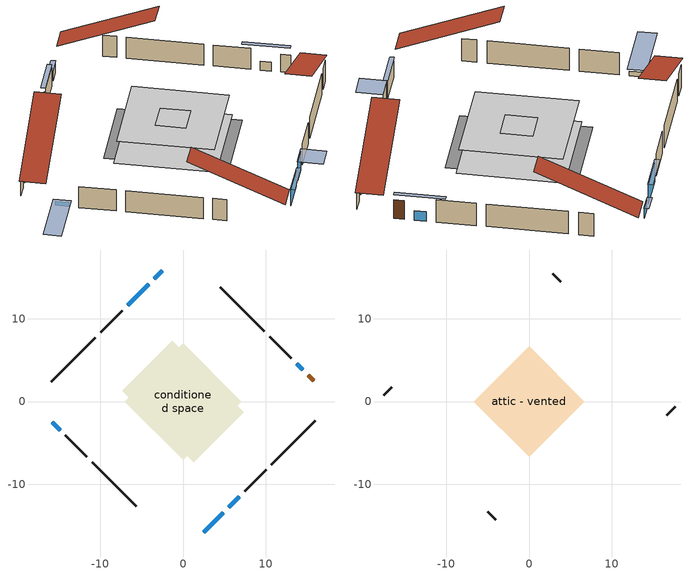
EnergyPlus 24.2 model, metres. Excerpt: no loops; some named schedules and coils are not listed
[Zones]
conditioned space
 floor adiabatic (AdiabaticFloorConstruction): -7.04,0 0,7.04 7.04,0 0,-7.04 z0
 floor foundation (Slab1 construction): -7.33,1.29 -1.29,7.33 7.33,-1.29 1.29,-7.33 z0
 wall outside (AdiabaticWallConstruction 1): 15.85,2.49 15.15,3.18 z0:2.03
 wall outside (AdiabaticWallConstruction): 2.49,-15.85 4.86,-13.47 z0:1.8; -2.49,15.85 -3.46,14.88 z0:1.04; -15.85,-2.49 -14.88,-3.46 z0:0.51; 14.49,3.84 13.74,4.6 z0:1.02; -4.11,14.22 -6.7,11.63 / 5.52,-12.82 6.81,-11.52 z0:2.13
 wall outside (Wall1 construction): 7.47,-10.87 10.05,-8.28 / -14.22,-4.11 -11.63,-6.7 / -7.36,10.98 -9.94,8.39 / 13.08,5.25 10.5,7.84 z0:2.44
 wall outside (Wall2 construction): 10.71,-7.62 16.03,-2.3 / -10.98,-7.36 -5.65,-12.68 / -10.6,7.73 -15.92,2.41 / 9.84,8.49 4.52,13.82 z0:2.44
 window (WindowConstruction): 2.49,-15.85 4.86,-13.47 z0:1.8
 window (WindowConstruction 1): -2.49,15.85 -3.46,14.88 z0:1.04
 window (WindowConstruction 2): -15.85,-2.49 -14.88,-3.46 z0:0.51
 window (WindowConstruction 3): 14.49,3.84 13.74,4.59 z0:1.01
 window (WindowConstruction 4): -4.11,14.22 -6.7,11.63 z0:2.13
 window (WindowConstruction 5): 5.52,-12.82 6.81,-11.52 z0:2.13
 door (Door): 15.85,2.49 15.15,3.18 z0:2.03
 ceiling adiabatic (AdiabaticFloorConstruction): 0,-7.04 7.04,0 0,7.04 -7.04,0 z0
attic - vented
 floor to conditioned space (Floor1 construction Reversed): -2.11,0 0,2.11 2.11,0 0,-2.11 z2.44
 floor to conditioned space (Floor2 construction Reversed): -6.71,0 0,6.71 6.71,0 0,-6.71 z2.44
 wall outside (Wall3 construction): 16.69,-1.65 17.68,-0.66 / -5,-13.34 -4.01,-14.33 / -16.58,1.75 -17.57,0.76 / 3.86,14.47 2.87,15.46 z0:2.44
 roof outside (Roof1 construction): 1.83,-16.5,2.44 -4.93,-9.74,6.42 -6.76,-11.57,6.42 0,-18.33,2.44; -16.5,-1.83,2.44 -9.74,4.93,6.42 -11.57,6.76,6.42 -18.33,0,2.44; -1.83,16.5,2.44 4.93,9.74,6.42 6.76,11.57,6.42 0,18.33,2.44; 16.5,1.83,2.44 9.74,-4.93,6.42 11.57,-6.76,6.42 18.33,0,2.44
shading: 5,-13.33 2.35,-15.99 2.64,-16.28 5.29,-13.62 z2.01; -3.6,14.73 -2.35,15.99 -2.67,16.31 -3.93,15.06 z1.24; -14.73,-3.6 -15.99,-2.35 -20.3,-6.66 -19.05,-7.91 z0.71; 12.45,5.89 15.79,2.55 16.08,2.84 12.74,6.18 z2.84; -6.84,11.49 -3.97,14.36 -4.3,14.69 -7.17,11.82 z2.33; 6.95,-11.38 5.37,-12.96 7.14,-14.73 8.72,-13.15 z2.33
[Building]
Building 1: Terrain=Suburbs
[Site:Location]
Lennoxville_QC: Latitude {deg}=45.37; Longitude {deg}=-71.82; Time Zone {hr}=-5; Elevation {m}=181; Keep Site Location Information=Yes
[Site:GroundTemperature:Shallow]
1.13419, -1.04782, -1.22257, -0.187089, 3.96977, 8.10726, 11.6942, 13.9665, 14.1596, 12.3115, 8.81593, 4.80536
[Site:WaterMainsTemperature]
Calculation Method=Schedule; Temperature Schedule=mains temperature schedule
[Material] Roughness=Rough; Thermal Absorptance=0.9
Name | Thickness {m} | Conductivity {W/m-K} | Density {kg/m3} | Specific Heat {J/kg-K} | Solar Absorptance | Visible Absorptance
asphalt or fiberglass shingles | 0.00635 | 0.162714 | 1121.4 | 1465.45 | 0.4 | 0.4
ceiling loosefill ins | 0.0846667 | 0.0480833 | 16.02 | 1046.75 | 0.7 | 0.7
ceiling stud and cavity | 0.0889 | 7.21176 | 20.9862 | 1087.66 | 0.7 | 0.7
ceiling stud and cavity 1 | 0.1397 | 0.132228 | 65.682 | 1177.47 | 0.7 | 0.7
concrete 4.0 in. | 0.1016 | 1.803125 | 2242.8 | 837.4 | 0.7 | 0.7
door material | 0.04445 | 0.188738 | 512.64 | 1214.23 | 0.7 | 0.7
floor covering | 0.0127 | 0.0433444 | 54.468 | 1339.84 | 0.6 | 0.6
floor rigid ins; wall rigid ins 1 | 0.512978 | 0.029427 | 32.04 | 1214.23 | 0.7 | 0.7
floor stud and cavity | 0.1397 | 1.75129 | 37.0049 | 1207.88 | 0.7 | 0.7
furniture material conditioned space 1 | 0.1524 | 0.115458 | 640.8 | 1214.23 | 0.6 | 0.6
gypsum board | 0.00254 | 0.160291 | 801 | 837.4 | 0.6 | 0.6
gypsum board 1 | 0.0127 | 0.160291 | 801 | 837.4 | 0.6 | 0.6
osb sheathing 0.5 in. | 0.0127 | 0.115458 | 512.64 | 1214.23 | 0.7 | 0.7
osb sheathing 0.75 in. | 0.01905 | 0.115458 | 512.64 | 1214.23 | 0.7 | 0.7
wall rigid ins | 0.051816 | 0.029427 | 32.04 | 1214.23 | 0.7 | 0.7
wall stud and cavity | 0.0889 | 0.373383 | 50.32683 | 1063.81 | 0.7 | 0.7
wall stud and cavity 1 | 0.1397 | 0.408978 | 139.0536 | 1170.24 | 0.7 | 0.7
wall stud and cavity 2 | 0.0889 | 6.9971 | 50.32683 | 1063.81 | 0.6 | 0.6
wall stud and cavity 3 | 0.0889 | 0.380278 | 52.3479 | 1209.89 | 0.7 | 0.7
wall stud and cavity 4 | 0.0889 | 0.391764 | 83.0341 | 1211.67 | 0.7 | 0.7
wood siding | 0.00254 | 0.102417 | 544.68 | 1172.36 | 0.4 | 0.4
wood siding 1 | 0.0254 | 0.102417 | 544.68 | 1172.36 | 0.4 | 0.4
wood siding 2; wood siding 3 | 0.0254 | 0.102417 | 544.68 | 1172.36 | 0.7 | 0.7
[WindowMaterial:SimpleGlazingSystem]
Name | U-Factor {W/m2-K} | Solar Heat Gain Coefficient
WindowMaterial | 5.54002 | 0.7
WindowMaterial 1 | 5.22433 | 0.64
WindowMaterial 2 | 4.75703 | 0.54
WindowMaterial 3 | 5.05285 | 0.6
WindowMaterial 4 | 3.03092 | 0.61
[Construction]
AdiabaticFloorConstruction: floor stud and cavity, floor rigid ins, osb sheathing 0.75 in., floor covering
AdiabaticWallConstruction: wood siding 2, wall rigid ins 1, wall stud and cavity 3, gypsum board 1
AdiabaticWallConstruction 1: wood siding 3, wall rigid ins 1, wall stud and cavity 3, gypsum board 1
Door: door material
Floor1 construction Reversed: gypsum board, ceiling stud and cavity
Floor2 construction Reversed: gypsum board 1, ceiling stud and cavity 1, ceiling loosefill ins
furniture construction conditioned space 1: furniture material conditioned space 1
PartitionWallConstruction: gypsum board 1, wall stud and cavity 4, gypsum board 1
Roof1 construction: asphalt or fiberglass shingles
Slab1 construction: concrete 4.0 in.
Wall1 construction: wood siding, wall stud and cavity, gypsum board
Wall2 construction: wood siding 1, wall rigid ins, osb sheathing 0.5 in., wall stud and cavity 1, gypsum board 1
Wall3 construction: wood siding, wall stud and cavity 2
WindowConstruction: WindowMaterial
WindowConstruction 1: WindowMaterial 1
WindowConstruction 2: WindowMaterial 2
WindowConstruction 3: WindowMaterial 3
WindowConstruction 4; WindowConstruction 5: WindowMaterial 4
[Zone] Multiplier=1; Part of Total Floor Area=Yes
Name | Volume {m3}
attic - vented | 63.1817
conditioned space | 246.4
[Space]
Name | Zone | Volume {m3}
attic - vented 1 | attic - vented | 63.1817
conditioned space 1 | conditioned space | 246.4
[ZoneInfiltration:EffectiveLeakageArea]
infil attic - vented 1: Zone or Space=attic - vented 1; Schedule=Always On Discrete; Effective Air Leakage Area {cm2}=4244.57; Stack Coefficient=0.000446598; Wind Coefficient=1.42784e-05
[ZoneMixing]
whole house fan mix: Zone or Space=attic - vented; Schedule=Always On Continuous; Design Flow Rate Calculation Method=Flow/Zone; Design Flow Rate {m3/s}=0; Source Zone or Space=conditioned space
[SurfaceProperty:ExposedFoundationPerimeter]
Slab1: Exposed Perimeter Calculation Method=TotalExposedPerimeter; Total Exposed Perimeter {m}=41.444
[InternalMass] Zone or ZoneList=conditioned space; Space or SpaceList=conditioned space 1
Name | Construction | Surface Area {m2}
furniture mass conditioned space 1 | furniture construction conditioned space 1 | 81.239
partition wall mass | PartitionWallConstruction | 203.098
[Lights]
interior lighting: Zone or ZoneList or Space or SpaceList=conditioned space 1; Schedule=interior lighting schedule; Design Level Calculation Method=LightingLevel; Lighting Level {W}=343.2; Return Air Fraction=0; Fraction Radiant=0.6; Fraction Visible=0.2; Fraction Replaceable=1
[People]
occupants: Zone or ZoneList or Space or SpaceList=conditioned space 1; Number of People Schedule=occupants schedule; Number of People Calculation Method=People; Number of People=3; Fraction Radiant=0.314171; Sensible Heat Fraction=0.56303; Activity Level Schedule=occupants activity schedule; Carbon Dioxide Generation Rate {m3/s-W}=0; Enable ASHRAE 55 Comfort Warnings=No; Mean Radiant Temperature Calculation Type=EnclosureAveraged
[ElectricEquipment] Zone or ZoneList or Space or SpaceList=conditioned space 1; Design Level Calculation Method=EquipmentLevel
Name | Schedule | Design Level {W} | Fraction Latent | Fraction Radiant | Fraction Lost
clothes dryer | clothes dryer schedule | 140.772 | 0.015 | 0.081 | 0.85
clothes washer | clothes washer schedule | 32.1985 | 0.03 | 0.162 | 0.7
cooking range | cooking range schedule | 215.147 | 0.08 | 0.432 | 0.2
dishwasher | dishwasher schedule | 66.8632 | 0.3 | 0.18 | 0.4
fridge | fridge schedule | 72.9452 | 0 | 0.6 | 0
mech vent house fan | mech vent house fan schedule | 0 | 0 | 0 | 1
mech vent house fan cfis | mech vent house fan cfis schedule | 0 | 0 | 0 | 0
misc plug loads | misc plug loads schedule | 494.7 | 0.045 | 0.513 | 0.1
whole house fan | Always On Discrete | 0 | 0 | 0 | 1
[OtherEquipment] Zone or ZoneList or Space or SpaceList=conditioned space 1; Design Level Calculation Method=EquipmentLevel
Name | Fuel Type | Schedule | Design Level {W} | Fraction Latent | Fraction Radiant | Fraction Lost
clothes dryer 1 | Electricity | clothes dryer schedule | 0 | 0.015 | 0.081 | 0.85
cooking range 1 | Electricity | cooking range schedule | 0 | 0.08 | 0.432 | 0.2
general water use latent | None | general water use schedule | 62.594 | 1 | 0 | 0
general water use sensible | None | general water use schedule | -61.6891 | 0 | 0.6 | 0
mech vent house fan latent load | None | Always On Discrete | 0 | 1 | 0 | 0
mech vent house fan sensible load | None | Always On Discrete | 0 | 0 | 0 | 0
water heater energy adjustment1 | Electricity | Always On Discrete | 0.01 | 0 | 0 | 1
[ZoneInfiltration:DesignFlowRate] Zone or ZoneList or Space or SpaceList=conditioned space 1; Schedule=Always On Discrete; Design Flow Rate Calculation Method=Flow/Zone; Design Flow Rate {m3/s}=0
infil flow; natural vent flow; whole house fan flow
[ZoneControl:Thermostat]
conditioned space Thermostat: Zone or ZoneList=conditioned space; Control Type Schedule=conditioned space Thermostat Schedule; Control 1=conditioned space temperature setpoint; Temperature Difference Between Cutout And Setpoint {deltaC}=0
[ThermostatSetpoint:DualSetpoint]
conditioned space temperature setpoint: Heating Setpoint Temperature Schedule=heating setpoint; Cooling Setpoint Temperature Schedule=cooling setpoint
[AirLoopHVAC:UnitarySystem]
unit heater unitary system: Control Type=Load; Controlling Zone or Thermostat Location=conditioned space; Dehumidification Control Type=None; Availability Schedule=Always On Discrete; Supply Fan=unit heater supply fan; Fan Placement=BlowThrough; Supply Air Fan Operating Mode Schedule=unit heater auto fan schedule; Heating Coil=unit heater htg coil; DX Heating Coil Sizing Ratio=1; Use DOAS DX Cooling Coil=No; Minimum Supply Air Temperature {C}=2; Latent Load Control=SensibleOnlyLoadControl; Cooling Supply Air Flow Rate Method=None; Heating Supply Air Flow Rate Method=SupplyAirFlowRate; Heating Supply Air Flow Rate {m3/s}=0.0939175; No Load Supply Air Flow Rate Method=SupplyAirFlowRate; No Load Supply Air Flow Rate {m3/s}=0; No Load Supply Air Flow Rate Control Set To Low Speed=Yes; Maximum Supply Air Temperature {C}=48.8889; Maximum Outdoor Dry-Bulb Temperature for Supplemental Heater Operation {C}=21; Ancillary On-Cycle Electric Power {W}=0; Ancillary Off-Cycle Electric Power {W}=0
[Zone equipment]
conditioned space: electric baseboard, unit heater unitary system
[Foundation:Kiva]
Foundation Kiva 1: Initial Indoor Air Temperature {C}=18; Wall Height Above Grade {m}=0.1016; Wall Depth Below Slab {m}=0.2032
[Foundation:Kiva:Settings]
Soil Conductivity {W/m-K}=0.849921; Soil Density {kg/m3}=1842.3; Soil Specific Heat {J/kg-K}=418.7; Ground Solar Absorptivity=0.9; Ground Thermal Absorptivity=0.9; Ground Surface Roughness {m}=0.03; Far-Field Width {m}=40; Deep-Ground Boundary Condition=ZeroFlux; Deep-Ground Depth {m}=40; Minimum Cell Dimension {m}=0.2; Maximum Cell Growth Coefficient=3; Simulation Timestep=Timestep
[Exterior:Lights]
exterior lighting: Schedule=exterior lighting schedule; Design Level {W}=75.6
[EnergyManagementSystem:Sensor] Output:Variable or Output:Meter Index Key=conditioned space
Name | Output:Variable or Output:Meter
conditioned_space_clg_unmet_s | Zone Cooling Setpoint Not Met Time
conditioned_space_htg_unmet_s | Zone Heating Setpoint Not Met Time
fridge_tin_s; tin_s; tin_s_1 | Zone Mean Air Temperature
tout_s | Zone Outdoor Air Drybulb Temperature
win_s | Zone Air Humidity Ratio
[Schedule:Constant]
Name | Hourly Value
Always On Continuous; mech vent house fan schedule; mech vent house fan cfis schedule; Always On Discrete | 1
occupants activity schedule | 117.228
fridge schedule; unit heater auto fan schedule | 0
[Schedule:Day:Interval]
interior lighting schedule day: No, 01:00, 0.108182, 04:00, 0.0901515, 05:00, 0.0991667, 06:00, 0.162273, 07:00, 0.270455, 08:00, 0.342576, 10:00, 0.369621, 11:00, 0.351591, 12:00, 0.333561, 13:00, 0.324545, 14:00, 0.31553, 15:00, 0.333561, 16:00, 0.369621, 17:00, 0.450758, 18:00, 0.585985, 19:00, 0.775303, 20:00, 0.955606, 21:00, 0.991667, 22:00, 0.712197, 23:00, 0.360606, 24:00, 0.162273
interior lighting schedule default day: No, 24:00, 0
[Schedule:Week:Daily]
interior lighting schedule Week Rule - Jan1-Jan27: interior lighting schedule day, interior lighting schedule day, interior lighting schedule day, interior lighting schedule day, interior lighting schedule day, interior lighting schedule day, interior lighting schedule day, interior lighting schedule default day, interior lighting schedule default day, interior lighting schedule default day, interior lighting schedule default day, interior lighting schedule default day
interior lighting schedule Week Rule - Jan28-Feb3: interior lighting schedule day, interior lighting schedule day, interior lighting schedule day, interior lighting schedule day, interior lighting schedule day 1, interior lighting schedule day 1, interior lighting schedule day 1, interior lighting schedule default day, interior lighting schedule default day, interior lighting schedule default day, interior lighting schedule default day, interior lighting schedule default day
interior lighting schedule Week Rule - Feb4-Feb24: interior lighting schedule day 1, interior lighting schedule day 1, interior lighting schedule day 1, interior lighting schedule day 1, interior lighting schedule day 1, interior lighting schedule day 1, interior lighting schedule day 1, interior lighting schedule default day, interior lighting schedule default day, interior lighting schedule default day, interior lighting schedule default day, interior lighting schedule default day
interior lighting schedule Week Rule - Feb25-Mar3: interior lighting schedule day 1, interior lighting schedule day 1, interior lighting schedule day 1, interior lighting schedule day 1, interior lighting schedule day 2, interior lighting schedule day 2, interior lighting schedule day 2, interior lighting schedule default day, interior lighting schedule default day, interior lighting schedule default day, interior lighting schedule default day, interior lighting schedule default day
interior lighting schedule Week Rule - Mar4-Mar31: interior lighting schedule day 2, interior lighting schedule day 2, interior lighting schedule day 2, interior lighting schedule day 2, interior lighting schedule day 2, interior lighting schedule day 2, interior lighting schedule day 2, interior lighting schedule default day, interior lighting schedule default day, interior lighting schedule default day, interior lighting schedule default day, interior lighting schedule default day
interior lighting schedule Week Rule - Apr1-Apr28: interior lighting schedule day 3, interior lighting schedule day 3, interior lighting schedule day 3, interior lighting schedule day 3, interior lighting schedule day 3, interior lighting schedule day 3, interior lighting schedule day 3, interior lighting schedule default day, interior lighting schedule default day, interior lighting schedule default day, interior lighting schedule default day, interior lighting schedule default day
interior lighting schedule Week Rule - Apr29-May5: interior lighting schedule day 3, interior lighting schedule day 3, interior lighting schedule day 4, interior lighting schedule day 4, interior lighting schedule day 4, interior lighting schedule day 4, interior lighting schedule day 4, interior lighting schedule default day, interior lighting schedule default day, interior lighting schedule default day, interior lighting schedule default day, interior lighting schedule default day
interior lighting schedule Week Rule - May6-May26: interior lighting schedule day 4, interior lighting schedule day 4, interior lighting schedule day 4, interior lighting schedule day 4, interior lighting schedule day 4, interior lighting schedule day 4, interior lighting schedule day 4, interior lighting schedule default day, interior lighting schedule default day, interior lighting schedule default day, interior lighting schedule default day, interior lighting schedule default day
interior lighting schedule Week Rule - May27-Jun2: interior lighting schedule day 4, interior lighting schedule day 4, interior lighting schedule day 4, interior lighting schedule day 4, interior lighting schedule day 4, interior lighting schedule day 5, interior lighting schedule day 5, interior lighting schedule default day, interior lighting schedule default day, interior lighting schedule default day, interior lighting schedule default day, interior lighting schedule default day
interior lighting schedule Week Rule - Jun3-Jun30: interior lighting schedule day 5, interior lighting schedule day 5, interior lighting schedule day 5, interior lighting schedule day 5, interior lighting schedule day 5, interior lighting schedule day 5, interior lighting schedule day 5, interior lighting schedule default day, interior lighting schedule default day, interior lighting schedule default day, interior lighting schedule default day, interior lighting schedule default day
interior lighting schedule Week Rule - Jul1-Jul28: interior lighting schedule day 6, interior lighting schedule day 6, interior lighting schedule day 6, interior lighting schedule day 6, interior lighting schedule day 6, interior lighting schedule day 6, interior lighting schedule day 6, interior lighting schedule default day, interior lighting schedule default day, interior lighting schedule default day, interior lighting schedule default day, interior lighting schedule default day
interior lighting schedule Week Rule - Jul29-Aug4: interior lighting schedule day 6, interior lighting schedule day 6, interior lighting schedule day 6, interior lighting schedule day 7, interior lighting schedule day 7, interior lighting schedule day 7, interior lighting schedule day 7, interior lighting schedule default day, interior lighting schedule default day, interior lighting schedule default day, interior lighting schedule default day, interior lighting schedule default day
interior lighting schedule Week Rule - Aug5-Aug25: interior lighting schedule day 7, interior lighting schedule day 7, interior lighting schedule day 7, interior lighting schedule day 7, interior lighting schedule day 7, interior lighting schedule day 7, interior lighting schedule day 7, interior lighting schedule default day, interior lighting schedule default day, interior lighting schedule default day, interior lighting schedule default day, interior lighting schedule default day
interior lighting schedule Week Rule - Aug26-Sep1: interior lighting schedule day 7, interior lighting schedule day 7, interior lighting schedule day 7, interior lighting schedule day 7, interior lighting schedule day 7, interior lighting schedule day 7, interior lighting schedule day 8, interior lighting schedule default day, interior lighting schedule default day, interior lighting schedule default day, interior lighting schedule default day, interior lighting schedule default day
interior lighting schedule Week Rule - Sep2-Sep29: interior lighting schedule day 8, interior lighting schedule day 8, interior lighting schedule day 8, interior lighting schedule day 8, interior lighting schedule day 8, interior lighting schedule day 8, interior lighting schedule day 8, interior lighting schedule default day, interior lighting schedule default day, interior lighting schedule default day, interior lighting schedule default day, interior lighting schedule default day
interior lighting schedule Week Rule - Sep30-Oct6: interior lighting schedule day 8, interior lighting schedule day 9, interior lighting schedule day 9, interior lighting schedule day 9, interior lighting schedule day 9, interior lighting schedule day 9, interior lighting schedule day 9, interior lighting schedule default day, interior lighting schedule default day, interior lighting schedule default day, interior lighting schedule default day, interior lighting schedule default day
interior lighting schedule Week Rule - Oct7-Oct27: interior lighting schedule day 9, interior lighting schedule day 9, interior lighting schedule day 9, interior lighting schedule day 9, interior lighting schedule day 9, interior lighting schedule day 9, interior lighting schedule day 9, interior lighting schedule default day, interior lighting schedule default day, interior lighting schedule default day, interior lighting schedule default day, interior lighting schedule default day
interior lighting schedule Week Rule - Oct28-Nov3: interior lighting schedule day 9, interior lighting schedule day 9, interior lighting schedule day 9, interior lighting schedule day 9, interior lighting schedule day 10, interior lighting schedule day 10, interior lighting schedule day 10, interior lighting schedule default day, interior lighting schedule default day, interior lighting schedule default day, interior lighting schedule default day, interior lighting schedule default day
interior lighting schedule Week Rule - Nov4-Nov24: interior lighting schedule day 10, interior lighting schedule day 10, interior lighting schedule day 10, interior lighting schedule day 10, interior lighting schedule day 10, interior lighting schedule day 10, interior lighting schedule day 10, interior lighting schedule default day, interior lighting schedule default day, interior lighting schedule default day, interior lighting schedule default day, interior lighting schedule default day
interior lighting schedule Week Rule - Nov25-Dec1: interior lighting schedule day 10, interior lighting schedule day 10, interior lighting schedule day 10, interior lighting schedule day 10, interior lighting schedule day 10, interior lighting schedule day 10, interior lighting schedule day 11, interior lighting schedule default day, interior lighting schedule default day, interior lighting schedule default day, interior lighting schedule default day, interior lighting schedule default day
interior lighting schedule Week Rule - Dec2-Dec31: interior lighting schedule day 11, interior lighting schedule day 11, interior lighting schedule day 11, interior lighting schedule day 11, interior lighting schedule day 11, interior lighting schedule day 11, interior lighting schedule day 11, interior lighting schedule default day, interior lighting schedule default day, interior lighting schedule default day, interior lighting schedule default day, interior lighting schedule default day
occupants schedule Week Rule - Jan1-Dec31: occupants schedule day, occupants schedule day, occupants schedule day, occupants schedule day, occupants schedule day, occupants schedule day, occupants schedule day, occupants schedule default day, occupants schedule default day, occupants schedule default day, occupants schedule default day, occupants schedule default day
clothes dryer schedule Week Rule - Jan1-Dec31: clothes dryer schedule day, clothes dryer schedule day, clothes dryer schedule day, clothes dryer schedule day, clothes dryer schedule day, clothes dryer schedule day, clothes dryer schedule day, clothes dryer schedule default day, clothes dryer schedule default day, clothes dryer schedule default day, clothes dryer schedule default day, clothes dryer schedule default day
clothes washer schedule Week Rule - Jan1-Dec31: clothes washer schedule day, clothes washer schedule day, clothes washer schedule day, clothes washer schedule day, clothes washer schedule day, clothes washer schedule day, clothes washer schedule day, clothes washer schedule default day, clothes washer schedule default day, clothes washer schedule default day, clothes washer schedule default day, clothes washer schedule default day
cooking range schedule Week Rule - Jan1-Dec31: cooking range schedule day, cooking range schedule day, cooking range schedule day, cooking range schedule day, cooking range schedule day, cooking range schedule day, cooking range schedule day, cooking range schedule default day, cooking range schedule default day, cooking range schedule default day, cooking range schedule default day, cooking range schedule default day
dishwasher schedule Week Rule - Jan1-Dec31: dishwasher schedule day, dishwasher schedule day, dishwasher schedule day, dishwasher schedule day, dishwasher schedule day, dishwasher schedule day, dishwasher schedule day, dishwasher schedule default day, dishwasher schedule default day, dishwasher schedule default day, dishwasher schedule default day, dishwasher schedule default day
misc plug loads schedule Week Rule - Jan1-Dec31: misc plug loads schedule day, misc plug loads schedule day, misc plug loads schedule day, misc plug loads schedule day, misc plug loads schedule day, misc plug loads schedule day, misc plug loads schedule day, misc plug loads schedule default day, misc plug loads schedule default day, misc plug loads schedule default day, misc plug loads schedule default day, misc plug loads schedule default day
general water use schedule Week Rule - Jan1-Dec31: general water use schedule day, general water use schedule day, general water use schedule day, general water use schedule day, general water use schedule day, general water use schedule day, general water use schedule day, general water use schedule default day, general water use schedule default day, general water use schedule default day, general water use schedule default day, general water use schedule default day
exterior lighting schedule Week Rule - Jan1-Jan27: exterior lighting schedule day, exterior lighting schedule day, exterior lighting schedule day, exterior lighting schedule day, exterior lighting schedule day, exterior lighting schedule day, exterior lighting schedule day, exterior lighting schedule default day, exterior lighting schedule default day, exterior lighting schedule default day, exterior lighting schedule default day, exterior lighting schedule default day
exterior lighting schedule Week Rule - Jan28-Feb3: exterior lighting schedule day, exterior lighting schedule day, exterior lighting schedule day, exterior lighting schedule day, exterior lighting schedule day 1, exterior lighting schedule day 1, exterior lighting schedule day 1, exterior lighting schedule default day, exterior lighting schedule default day, exterior lighting schedule default day, exterior lighting schedule default day, exterior lighting schedule default day
exterior lighting schedule Week Rule - Feb4-Feb24: exterior lighting schedule day 1, exterior lighting schedule day 1, exterior lighting schedule day 1, exterior lighting schedule day 1, exterior lighting schedule day 1, exterior lighting schedule day 1, exterior lighting schedule day 1, exterior lighting schedule default day, exterior lighting schedule default day, exterior lighting schedule default day, exterior lighting schedule default day, exterior lighting schedule default day
exterior lighting schedule Week Rule - Feb25-Mar3: exterior lighting schedule day 1, exterior lighting schedule day 1, exterior lighting schedule day 1, exterior lighting schedule day 1, exterior lighting schedule day 2, exterior lighting schedule day 2, exterior lighting schedule day 2, exterior lighting schedule default day, exterior lighting schedule default day, exterior lighting schedule default day, exterior lighting schedule default day, exterior lighting schedule default day
exterior lighting schedule Week Rule - Mar4-Mar31: exterior lighting schedule day 2, exterior lighting schedule day 2, exterior lighting schedule day 2, exterior lighting schedule day 2, exterior lighting schedule day 2, exterior lighting schedule day 2, exterior lighting schedule day 2, exterior lighting schedule default day, exterior lighting schedule default day, exterior lighting schedule default day, exterior lighting schedule default day, exterior lighting schedule default day
exterior lighting schedule Week Rule - Apr1-Apr28: exterior lighting schedule day 3, exterior lighting schedule day 3, exterior lighting schedule day 3, exterior lighting schedule day 3, exterior lighting schedule day 3, exterior lighting schedule day 3, exterior lighting schedule day 3, exterior lighting schedule default day, exterior lighting schedule default day, exterior lighting schedule default day, exterior lighting schedule default day, exterior lighting schedule default day
exterior lighting schedule Week Rule - Apr29-May5: exterior lighting schedule day 3, exterior lighting schedule day 3, exterior lighting schedule day 4, exterior lighting schedule day 4, exterior lighting schedule day 4, exterior lighting schedule day 4, exterior lighting schedule day 4, exterior lighting schedule default day, exterior lighting schedule default day, exterior lighting schedule default day, exterior lighting schedule default day, exterior lighting schedule default day
exterior lighting schedule Week Rule - May6-May26: exterior lighting schedule day 4, exterior lighting schedule day 4, exterior lighting schedule day 4, exterior lighting schedule day 4, exterior lighting schedule day 4, exterior lighting schedule day 4, exterior lighting schedule day 4, exterior lighting schedule default day, exterior lighting schedule default day, exterior lighting schedule default day, exterior lighting schedule default day, exterior lighting schedule default day
exterior lighting schedule Week Rule - May27-Jun2: exterior lighting schedule day 4, exterior lighting schedule day 4, exterior lighting schedule day 4, exterior lighting schedule day 4, exterior lighting schedule day 4, exterior lighting schedule day 5, exterior lighting schedule day 5, exterior lighting schedule default day, exterior lighting schedule default day, exterior lighting schedule default day, exterior lighting schedule default day, exterior lighting schedule default day
exterior lighting schedule Week Rule - Jun3-Jun30: exterior lighting schedule day 5, exterior lighting schedule day 5, exterior lighting schedule day 5, exterior lighting schedule day 5, exterior lighting schedule day 5, exterior lighting schedule day 5, exterior lighting schedule day 5, exterior lighting schedule default day, exterior lighting schedule default day, exterior lighting schedule default day, exterior lighting schedule default day, exterior lighting schedule default day
exterior lighting schedule Week Rule - Jul1-Jul28: exterior lighting schedule day 6, exterior lighting schedule day 6, exterior lighting schedule day 6, exterior lighting schedule day 6, exterior lighting schedule day 6, exterior lighting schedule day 6, exterior lighting schedule day 6, exterior lighting schedule default day, exterior lighting schedule default day, exterior lighting schedule default day, exterior lighting schedule default day, exterior lighting schedule default day
exterior lighting schedule Week Rule - Jul29-Aug4: exterior lighting schedule day 6, exterior lighting schedule day 6, exterior lighting schedule day 6, exterior lighting schedule day 7, exterior lighting schedule day 7, exterior lighting schedule day 7, exterior lighting schedule day 7, exterior lighting schedule default day, exterior lighting schedule default day, exterior lighting schedule default day, exterior lighting schedule default day, exterior lighting schedule default day
exterior lighting schedule Week Rule - Aug5-Aug25: exterior lighting schedule day 7, exterior lighting schedule day 7, exterior lighting schedule day 7, exterior lighting schedule day 7, exterior lighting schedule day 7, exterior lighting schedule day 7, exterior lighting schedule day 7, exterior lighting schedule default day, exterior lighting schedule default day, exterior lighting schedule default day, exterior lighting schedule default day, exterior lighting schedule default day
exterior lighting schedule Week Rule - Aug26-Sep1: exterior lighting schedule day 7, exterior lighting schedule day 7, exterior lighting schedule day 7, exterior lighting schedule day 7, exterior lighting schedule day 7, exterior lighting schedule day 7, exterior lighting schedule day 8, exterior lighting schedule default day, exterior lighting schedule default day, exterior lighting schedule default day, exterior lighting schedule default day, exterior lighting schedule default day
exterior lighting schedule Week Rule - Sep2-Sep29: exterior lighting schedule day 8, exterior lighting schedule day 8, exterior lighting schedule day 8, exterior lighting schedule day 8, exterior lighting schedule day 8, exterior lighting schedule day 8, exterior lighting schedule day 8, exterior lighting schedule default day, exterior lighting schedule default day, exterior lighting schedule default day, exterior lighting schedule default day, exterior lighting schedule default day
exterior lighting schedule Week Rule - Sep30-Oct6: exterior lighting schedule day 8, exterior lighting schedule day 9, exterior lighting schedule day 9, exterior lighting schedule day 9, exterior lighting schedule day 9, exterior lighting schedule day 9, exterior lighting schedule day 9, exterior lighting schedule default day, exterior lighting schedule default day, exterior lighting schedule default day, exterior lighting schedule default day, exterior lighting schedule default day
exterior lighting schedule Week Rule - Oct7-Oct27: exterior lighting schedule day 9, exterior lighting schedule day 9, exterior lighting schedule day 9, exterior lighting schedule day 9, exterior lighting schedule day 9, exterior lighting schedule day 9, exterior lighting schedule day 9, exterior lighting schedule default day, exterior lighting schedule default day, exterior lighting schedule default day, exterior lighting schedule default day, exterior lighting schedule default day
exterior lighting schedule Week Rule - Oct28-Nov3: exterior lighting schedule day 9, exterior lighting schedule day 9, exterior lighting schedule day 9, exterior lighting schedule day 9, exterior lighting schedule day 10, exterior lighting schedule day 10, exterior lighting schedule day 10, exterior lighting schedule default day, exterior lighting schedule default day, exterior lighting schedule default day, exterior lighting schedule default day, exterior lighting schedule default day
exterior lighting schedule Week Rule - Nov4-Nov24: exterior lighting schedule day 10, exterior lighting schedule day 10, exterior lighting schedule day 10, exterior lighting schedule day 10, exterior lighting schedule day 10, exterior lighting schedule day 10, exterior lighting schedule day 10, exterior lighting schedule default day, exterior lighting schedule default day, exterior lighting schedule default day, exterior lighting schedule default day, exterior lighting schedule default day
exterior lighting schedule Week Rule - Nov25-Dec1: exterior lighting schedule day 10, exterior lighting schedule day 10, exterior lighting schedule day 10, exterior lighting schedule day 10, exterior lighting schedule day 10, exterior lighting schedule day 10, exterior lighting schedule day 11, exterior lighting schedule default day, exterior lighting schedule default day, exterior lighting schedule default day, exterior lighting schedule default day, exterior lighting schedule default day
exterior lighting schedule Week Rule - Dec2-Dec31: exterior lighting schedule day 11, exterior lighting schedule day 11, exterior lighting schedule day 11, exterior lighting schedule day 11, exterior lighting schedule day 11, exterior lighting schedule day 11, exterior lighting schedule day 11, exterior lighting schedule default day, exterior lighting schedule default day, exterior lighting schedule default day, exterior lighting schedule default day, exterior lighting schedule default day
[Schedule:Year]
interior lighting schedule: interior lighting schedule Week Rule - Jan1-Jan27, 1, 1, 1, 27, interior lighting schedule Week Rule - Jan28-Feb3, 1, 28, 2, 3, interior lighting schedule Week Rule - Feb4-Feb24, 2, 4, 2, 24, interior lighting schedule Week Rule - Feb25-Mar3, 2, 25, 3, 3, interior lighting schedule Week Rule - Mar4-Mar31, 3, 4, 3, 31, interior lighting schedule Week Rule - Apr1-Apr28, 4, 1, 4, 28, interior lighting schedule Week Rule - Apr29-May5, 4, 29, 5, 5, interior lighting schedule Week Rule - May6-May26, 5, 6, 5, 26, interior lighting schedule Week Rule - May27-Jun2, 5, 27, 6, 2, interior lighting schedule Week Rule - Jun3-Jun30, 6, 3, 6, 30, interior lighting schedule Week Rule - Jul1-Jul28, 7, 1, 7, 28, interior lighting schedule Week Rule - Jul29-Aug4, 7, 29, 8, 4, interior lighting schedule Week Rule - Aug5-Aug25, 8, 5, 8, 25, interior lighting schedule Week Rule - Aug26-Sep1, 8, 26, 9, 1, interior lighting schedule Week Rule - Sep2-Sep29, 9, 2, 9, 29, interior lighting schedule Week Rule - Sep30-Oct6, 9, 30, 10, 6, interior lighting schedule Week Rule - Oct7-Oct27, 10, 7, 10, 27, interior lighting schedule Week Rule - Oct28-Nov3, 10, 28, 11, 3, interior lighting schedule Week Rule - Nov4-Nov24, 11, 4, 11, 24, interior lighting schedule Week Rule - Nov25-Dec1, 11, 25, 12, 1, interior lighting schedule Week Rule - Dec2-Dec31, 12, 2, 12, 31
occupants schedule: occupants schedule Week Rule - Jan1-Dec31, 1, 1, 12, 31
clothes dryer schedule: clothes dryer schedule Week Rule - Jan1-Dec31, 1, 1, 12, 31
clothes washer schedule: clothes washer schedule Week Rule - Jan1-Dec31, 1, 1, 12, 31
cooking range schedule: cooking range schedule Week Rule - Jan1-Dec31, 1, 1, 12, 31
dishwasher schedule: dishwasher schedule Week Rule - Jan1-Dec31, 1, 1, 12, 31
misc plug loads schedule: misc plug loads schedule Week Rule - Jan1-Dec31, 1, 1, 12, 31
general water use schedule: general water use schedule Week Rule - Jan1-Dec31, 1, 1, 12, 31
heating setpoint: heating setpoint Week Rule - Jan1-Dec31, 1, 1, 12, 31
cooling setpoint: cooling setpoint Week Rule - Jan1-Dec31, 1, 1, 12, 31
exterior lighting schedule: exterior lighting schedule Week Rule - Jan1-Jan27, 1, 1, 1, 27, exterior lighting schedule Week Rule - Jan28-Feb3, 1, 28, 2, 3, exterior lighting schedule Week Rule - Feb4-Feb24, 2, 4, 2, 24, exterior lighting schedule Week Rule - Feb25-Mar3, 2, 25, 3, 3, exterior lighting schedule Week Rule - Mar4-Mar31, 3, 4, 3, 31, exterior lighting schedule Week Rule - Apr1-Apr28, 4, 1, 4, 28, exterior lighting schedule Week Rule - Apr29-May5, 4, 29, 5, 5, exterior lighting schedule Week Rule - May6-May26, 5, 6, 5, 26, exterior lighting schedule Week Rule - May27-Jun2, 5, 27, 6, 2, exterior lighting schedule Week Rule - Jun3-Jun30, 6, 3, 6, 30, exterior lighting schedule Week Rule - Jul1-Jul28, 7, 1, 7, 28, exterior lighting schedule Week Rule - Jul29-Aug4, 7, 29, 8, 4, exterior lighting schedule Week Rule - Aug5-Aug25, 8, 5, 8, 25, exterior lighting schedule Week Rule - Aug26-Sep1, 8, 26, 9, 1, exterior lighting schedule Week Rule - Sep2-Sep29, 9, 2, 9, 29, exterior lighting schedule Week Rule - Sep30-Oct6, 9, 30, 10, 6, exterior lighting schedule Week Rule - Oct7-Oct27, 10, 7, 10, 27, exterior lighting schedule Week Rule - Oct28-Nov3, 10, 28, 11, 3, exterior lighting schedule Week Rule - Nov4-Nov24, 11, 4, 11, 24, exterior lighting schedule Week Rule - Nov25-Dec1, 11, 25, 12, 1, exterior lighting schedule Week Rule - Dec2-Dec31, 12, 2, 12, 31
[Schedule:Compact]
conditioned space Thermostat Schedule: Through: 12/31, For: AllDays, Until: 24:00, 4
mains temperature schedule: Through: 01/01, For: AllDays, Until: 24:00, 5.95333, Through: 01/02, For: AllDays, Until: 24:00, 5.88111, Through: 01/03, For: AllDays, Until: 24:00, 5.81, Through: 01/04, For: AllDays, Until: 24:00, 5.74, Through: 01/05, For: AllDays, Until: 24:00, 5.67111, Through: 01/06, For: AllDays, Until: 24:00, 5.60333, Through: 01/07, For: AllDays, Until: 24:00, 5.53667, Through: 01/08, For: AllDays, Until: 24:00, 5.47111, Through: 01/09, For: AllDays, Until: 24:00, 5.40722, Through: 01/10, For: AllDays, Until: 24:00, 5.34444, Through: 01/11, For: AllDays, Until: 24:00, 5.28278, Through: 01/12, For: AllDays, Until: 24:00, 5.22278, Through: 01/13, For: AllDays, Until: 24:00, 5.16333, Through: 01/14, For: AllDays, Until: 24:00, 5.10611, Through: 01/15, For: AllDays, Until: 24:00, 5.04944, Through: 01/16, For: AllDays, Until: 24:00, 4.995, Through: 01/17, For: AllDays, Until: 24:00, 4.94111, Through: 01/18, For: AllDays, Until: 24:00, 4.88889, Through: 01/19, For: AllDays, Until: 24:00, 4.83833, Through: 01/20, For: AllDays, Until: 24:00, 4.78889, Through: 01/21, For: AllDays, Until: 24:00, 4.74111, Through: 01/22, For: AllDays, Until: 24:00, 4.69444, Through: 01/23, For: AllDays, Until: 24:00, 4.64944, Through: 01/24, For: AllDays, Until: 24:00, 4.60611, Through: 01/25, For: AllDays, Until: 24:00, 4.56389, Through: 01/26, For: AllDays, Until: 24:00, 4.52333, Through: 01/27, For: AllDays, Until: 24:00, 4.48444, Through: 01/28, For: AllDays, Until: 24:00, 4.44722, Through: 01/29, For: AllDays, Until: 24:00, 4.41111, Through: 01/30, For: AllDays, Until: 24:00, 4.37667, Through: 01/31, For: AllDays, Until: 24:00, 4.34389, Through: 02/01, For: AllDays, Until: 24:00, 4.31278, Through: 02/02, For: AllDays, Until: 24:00, 4.28278, Through: 02/03, For: AllDays, Until: 24:00, 4.255, Through: 02/04, For: AllDays, Until: 24:00, 4.22833, Through: 02/05, For: AllDays, Until: 24:00, 4.20333, Through: 02/06, For: AllDays, Until: 24:00, 4.18, Through: 02/07, For: AllDays, Until: 24:00, 4.15833, Through: 02/08, For: AllDays, Until: 24:00, 4.13833, Through: 02/09, For: AllDays, Until: 24:00, 4.12, Through: 02/10, For: AllDays, Until: 24:00, 4.10333, Through: 02/11, For: AllDays, Until: 24:00, 4.08833, Through: 02/12, For: AllDays, Until: 24:00, 4.07444, Through: 02/13, For: AllDays, Until: 24:00, 4.06278, Through: 02/14, For: AllDays, Until: 24:00, 4.05278, Through: 02/15, For: AllDays, Until: 24:00, 4.04389, Through: 02/16, For: AllDays, Until: 24:00, 4.03722, Through: 02/17, For: AllDays, Until: 24:00, 4.03167, Through: 02/18, For: AllDays, Until: 24:00, 4.02833, Through: 02/19, For: AllDays, Until: 24:00, 4.02667, Through: 02/20, For: AllDays, Until: 24:00, 4.02611, Through: 02/21, For: AllDays, Until: 24:00, 4.02778, Through: 02/22, For: AllDays, Until: 24:00, 4.03056, Through: 02/23, For: AllDays, Until: 24:00, 4.03556, Through: 02/24, For: AllDays, Until: 24:00, 4.04167, Through: 02/25, For: AllDays, Until: 24:00, 4.05, Through: 02/26, For: AllDays, Until: 24:00, 4.05944, Through: 02/27, For: AllDays, Until: 24:00, 4.07111, Through: 02/28, For: AllDays, Until: 24:00, 4.08389, Through: 03/01, For: AllDays, Until: 24:00, 4.09833, Through: 03/02, For: AllDays, Until: 24:00, 4.115, Through: 03/03, For: AllDays, Until: 24:00, 4.13278, Through: 03/04, For: AllDays, Until: 24:00, 4.15222, Through: 03/05, For: AllDays, Until: 24:00, 4.17333, Through: 03/06, For: AllDays, Until: 24:00, 4.19611, Through: 03/07, For: AllDays, Until: 24:00, 4.22056, Through: 03/08, For: AllDays, Until: 24:00, 4.24667, Through: 03/09, For: AllDays, Until: 24:00, 4.27444, Through: 03/10, For: AllDays, Until: 24:00, 4.30389, Through: 03/11, For: AllDays, Until: 24:00, 4.33444, Through: 03/12, For: AllDays, Until: 24:00, 4.36667, Through: 03/13, For: AllDays, Until: 24:00, 4.40056, Through: 03/14, For: AllDays, Until: 24:00, 4.43611, Through: 03/15, For: AllDays, Until: 24:00, 4.47333, Through: 03/16, For: AllDays, Until: 24:00, 4.51167, Through: 03/17, For: AllDays, Until: 24:00, 4.55167, Through: 03/18, For: AllDays, Until: 24:00, 4.59333, Through: 03/19, For: AllDays, Until: 24:00, 4.63667, Through: 03/20, For: AllDays, Until: 24:00, 4.68111, Through: 03/21, For: AllDays, Until: 24:00, 4.72722, Through: 03/22, For: AllDays, Until: 24:00, 4.77444, Through: 03/23, For: AllDays, Until: 24:00, 4.82333, Through: 03/24, For: AllDays, Until: 24:00, 4.87389, Through: 03/25, For: AllDays, Until: 24:00, 4.92556, Through: 03/26, For: AllDays, Until: 24:00, 4.97889, Through: 03/27, For: AllDays, Until: 24:00, 5.03333, Through: 03/28, For: AllDays, Until: 24:00, 5.08889, Through: 03/29, For: AllDays, Until: 24:00, 5.14611, Through: 03/30, For: AllDays, Until: 24:00, 5.205, Through: 03/31, For: AllDays, Until: 24:00, 5.26444, Through: 04/01, For: AllDays, Until: 24:00, 5.32611, Through: 04/02, For: AllDays, Until: 24:00, 5.38833, Through: 04/03, For: AllDays, Until: 24:00, 5.45222, Through: 04/04, For: AllDays, Until: 24:00, 5.51722, Through: 04/05, For: AllDays, Until: 24:00, 5.58333, Through: 04/06, For: AllDays, Until: 24:00, 5.65056, Through: 04/07, For: AllDays, Until: 24:00, 5.71889, Through: 04/08, For: AllDays, Until: 24:00, 5.78889, Through: 04/09, For: AllDays, Until: 24:00, 5.85944, Through: 04/10, For: AllDays, Until: 24:00, 5.93167, Through: 04/11, For: AllDays, Until: 24:00, 6.00444, Through: 04/12, For: AllDays, Until: 24:00, 6.07889, Through: 04/13, For: AllDays, Until: 24:00, 6.15389, Through: 04/14, For: AllDays, Until: 24:00, 6.23056, Through: 04/15, For: AllDays, Until: 24:00, 6.30778, Through: 04/16, For: AllDays, Until: 24:00, 6.38556, Through: 04/17, For: AllDays, Until: 24:00, 6.465, Through: 04/18, For: AllDays, Until: 24:00, 6.545, Through: 04/19, For: AllDays, Until: 24:00, 6.62611, Through: 04/20, For: AllDays, Until: 24:00, 6.70833, Through: 04/21, For: AllDays, Until: 24:00, 6.79111, Through: 04/22, For: AllDays, Until: 24:00, 6.87444, Through: 04/23, For: AllDays, Until: 24:00, 6.95889, Through: 04/24, For: AllDays, Until: 24:00, 7.04444, Through: 04/25, For: AllDays, Until: 24:00, 7.13056, Through: 04/26, For: AllDays, Until: 24:00, 7.21722, Through: 04/27, For: AllDays, Until: 24:00, 7.30444, Through: 04/28, For: AllDays, Until: 24:00, 7.39278, Through: 04/29, For: AllDays, Until: 24:00, 7.48167, Through: 04/30, For: AllDays, Until: 24:00, 7.57111, Through: 05/01, For: AllDays, Until: 24:00, 7.66111, Through: 05/02, For: AllDays, Until: 24:00, 7.75222, Through: 05/03, For: AllDays, Until: 24:00, 7.84333, Through: 05/04, For: AllDays, Until: 24:00, 7.935, Through: 05/05, For: AllDays, Until: 24:00, 8.02722, Through: 05/06, For: AllDays, Until: 24:00, 8.12, Through: 05/07, For: AllDays, Until: 24:00, 8.21333, Through: 05/08, For: AllDays, Until: 24:00, 8.30667, Through: 05/09, For: AllDays, Until: 24:00, 8.40111, Through: 05/10, For: AllDays, Until: 24:00, 8.49556, Through: 05/11, For: AllDays, Until: 24:00, 8.59, Through: 05/12, For: AllDays, Until: 24:00, 8.685, Through: 05/13, For: AllDays, Until: 24:00, 8.78056, Through: 05/14, For: AllDays, Until: 24:00, 8.87611, Through: 05/15, For: AllDays, Until: 24:00, 8.97167, Through: 05/16, For: AllDays, Until: 24:00, 9.06778, Through: 05/17, For: AllDays, Until: 24:00, 9.16389, Through: 05/18, For: AllDays, Until: 24:00, 9.26056, Through: 05/19, For: AllDays, Until: 24:00, 9.35667, Through: 05/20, For: AllDays, Until: 24:00, 9.45333, Through: 05/21, For: AllDays, Until: 24:00, 9.55, Through: 05/22, For: AllDays, Until: 24:00, 9.64667, Through: 05/23, For: AllDays, Until: 24:00, 9.74278, Through: 05/24, For: AllDays, Until: 24:00, 9.83944, Through: 05/25, For: AllDays, Until: 24:00, 9.93611, Through: 05/26, For: AllDays, Until: 24:00, 10.0328, Through: 05/27, For: AllDays, Until: 24:00, 10.1289, Through: 05/28, For: AllDays, Until: 24:00, 10.225, Through: 05/29, For: AllDays, Until: 24:00, 10.3211, Through: 05/30, For: AllDays, Until: 24:00, 10.4167, Through: 05/31, For: AllDays, Until: 24:00, 10.5122, Through: 06/01, For: AllDays, Until: 24:00, 10.6078, Through: 06/02, For: AllDays, Until: 24:00, 10.7028, Through: 06/03, For: AllDays, Until: 24:00, 10.7972, Through: 06/04, For: AllDays, Until: 24:00, 10.8917, Through: 06/05, For: AllDays, Until: 24:00, 10.9856, Through: 06/06, For: AllDays, Until: 24:00, 11.0789, Through: 06/07, For: AllDays, Until: 24:00, 11.1722, Through: 06/08, For: AllDays, Until: 24:00, 11.265, Through: 06/09, For: AllDays, Until: 24:00, 11.3572, Through: 06/10, For: AllDays, Until: 24:00, 11.4489, Through: 06/11, For: AllDays, Until: 24:00, 11.54, Through: 06/12, For: AllDays, Until: 24:00, 11.6306, Through: 06/13, For: AllDays, Until: 24:00, 11.7206, Through: 06/14, For: AllDays, Until: 24:00, 11.81, Through: 06/15, For: AllDays, Until: 24:00, 11.8989, Through: 06/16, For: AllDays, Until: 24:00, 11.9872, Through: 06/17, For: AllDays, Until: 24:00, 12.0744, Through: 06/18, For: AllDays, Until: 24:00, 12.1611, Through: 06/19, For: AllDays, Until: 24:00, 12.2472, Through: 06/20, For: AllDays, Until: 24:00, 12.3322, Through: 06/21, For: AllDays, Until: 24:00, 12.4167, Through: 06/22, For: AllDays, Until: 24:00, 12.5, Through: 06/23, For: AllDays, Until: 24:00, 12.5828, Through: 06/24, For: AllDays, Until: 24:00, 12.6644, Through: 06/25, For: AllDays, Until: 24:00, 12.7456, Through: 06/26, For: AllDays, Until: 24:00, 12.8256, Through: 06/27, For: AllDays, Until: 24:00, 12.9044, Through: 06/28, For: AllDays, Until: 24:00, 12.9828, Through: 06/29, For: AllDays, Until: 24:00, 13.0594, Through: 06/30, For: AllDays, Until: 24:00, 13.1356, Through: 07/01, For: AllDays, Until: 24:00, 13.2106, Through: 07/02, For: AllDays, Until: 24:00, 13.285, Through: 07/03, For: AllDays, Until: 24:00, 13.3578, Through: 07/04, For: AllDays, Until: 24:00, 13.4294, Through: 07/05, For: AllDays, Until: 24:00, 13.5, Through: 07/06, For: AllDays, Until: 24:00, 13.57, Through: 07/07, For: AllDays, Until: 24:00, 13.6383, Through: 07/08, For: AllDays, Until: 24:00, 13.7056, Through: 07/09, For: AllDays, Until: 24:00, 13.7711, Through: 07/10, For: AllDays, Until: 24:00, 13.8361, Through: 07/11, For: AllDays, Until: 24:00, 13.8994, Through: 07/12, For: AllDays, Until: 24:00, 13.9617, Through: 07/13, For: AllDays, Until: 24:00, 14.0228, Through: 07/14, For: AllDays, Until: 24:00, 14.0828, Through: 07/15, For: AllDays, Until: 24:00, 14.1411, Through: 07/16, For: AllDays, Until: 24:00, 14.1978, Through: 07/17, For: AllDays, Until: 24:00, 14.2539, Through: 07/18, For: AllDays, Until: 24:00, 14.3078, Through: 07/19, For: AllDays, Until: 24:00, 14.3611, Through: 07/20, For: AllDays, Until: 24:00, 14.4122, Through: 07/21, For: AllDays, Until: 24:00, 14.4628, Through: 07/22, For: AllDays, Until: 24:00, 14.5111, Through: 07/23, For: AllDays, Until: 24:00, 14.5583, Through: 07/24, For: AllDays, Until: 24:00, 14.6044, Through: 07/25, For: AllDays, Until: 24:00, 14.6489, Through: 07/26, For: AllDays, Until: 24:00, 14.6917, Through: 07/27, For: AllDays, Until: 24:00, 14.7328, Through: 07/28, For: AllDays, Until: 24:00, 14.7728, Through: 07/29, For: AllDays, Until: 24:00, 14.8111, Through: 07/30, For: AllDays, Until: 24:00, 14.8478, Through: 07/31, For: AllDays, Until: 24:00, 14.8833, Through: 08/01, For: AllDays, Until: 24:00, 14.9167, Through: 08/02, For: AllDays, Until: 24:00, 14.9489, Through: 08/03, For: AllDays, Until: 24:00, 14.9794, Through: 08/04, For: AllDays, Until: 24:00, 15.0083, Through: 08/05, For: AllDays, Until: 24:00, 15.0361, Through: 08/06, For: AllDays, Until: 24:00, 15.0617, Through: 08/07, For: AllDays, Until: 24:00, 15.0856, Through: 08/08, For: AllDays, Until: 24:00, 15.1083, Through: 08/09, For: AllDays, Until: 24:00, 15.1294, Through: 08/10, For: AllDays, Until: 24:00, 15.1489, Through: 08/11, For: AllDays, Until: 24:00, 15.1661, Through: 08/12, For: AllDays, Until: 24:00, 15.1822, Through: 08/13, For: AllDays, Until: 24:00, 15.1967, Through: 08/14, For: AllDays, Until: 24:00, 15.2094, Through: 08/15, For: AllDays, Until: 24:00, 15.2206, Through: 08/16, For: AllDays, Until: 24:00, 15.23, Through: 08/17, For: AllDays, Until: 24:00, 15.2378, Through: 08/18, For: AllDays, Until: 24:00, 15.2444, Through: 08/19, For: AllDays, Until: 24:00, 15.2489, Through: 08/20, For: AllDays, Until: 24:00, 15.2517, Through: 08/21, For: AllDays, Until: 24:00, 15.2528, Through: 08/22, For: AllDays, Until: 24:00, 15.2522, Through: 08/23, For: AllDays, Until: 24:00, 15.25, Through: 08/24, For: AllDays, Until: 24:00, 15.2461, Through: 08/25, For: AllDays, Until: 24:00, 15.2406, Through: 08/26, For: AllDays, Until: 24:00, 15.2333, Through: 08/27, For: AllDays, Until: 24:00, 15.225, Through: 08/28, For: AllDays, Until: 24:00, 15.2144, Through: 08/29, For: AllDays, Until: 24:00, 15.2022, Through: 08/30, For: AllDays, Until: 24:00, 15.1883, Through: 08/31, For: AllDays, Until: 24:00, 15.1733, Through: 09/01, For: AllDays, Until: 24:00, 15.1561, Through: 09/02, For: AllDays, Until: 24:00, 15.1372, Through: 09/03, For: AllDays, Until: 24:00, 15.1172, Through: 09/04, For: AllDays, Until: 24:00, 15.095, Through: 09/05, For: AllDays, Until: 24:00, 15.0717, Through: 09/06, For: AllDays, Until: 24:00, 15.0467, Through: 09/07, For: AllDays, Until: 24:00, 15.02, Through: 09/08, For: AllDays, Until: 24:00, 14.9917, Through: 09/09, For: AllDays, Until: 24:00, 14.9617, Through: 09/10, For: AllDays, Until: 24:00, 14.93, Through: 09/11, For: AllDays, Until: 24:00, 14.8972, Through: 09/12, For: AllDays, Until: 24:00, 14.8622, Through: 09/13, For: AllDays, Until: 24:00, 14.8261, Through: 09/14, For: AllDays, Until: 24:00, 14.7889, Through: 09/15, For: AllDays, Until: 24:00, 14.7494, Through: 09/16, For: AllDays, Until: 24:00, 14.7089, Through: 09/17, For: AllDays, Until: 24:00, 14.6667, Through: 09/18, For: AllDays, Until: 24:00, 14.6228, Through: 09/19, For: AllDays, Until: 24:00, 14.5778, Through: 09/20, For: AllDays, Until: 24:00, 14.5311, Through: 09/21, For: AllDays, Until: 24:00, 14.4828, Through: 09/22, For: AllDays, Until: 24:00, 14.4333, Through: 09/23, For: AllDays, Until: 24:00, 14.3822, Through: 09/24, For: AllDays, Until: 24:00, 14.33, Through: 09/25, For: AllDays, Until: 24:00, 14.2761, Through: 09/26, For: AllDays, Until: 24:00, 14.2211, Through: 09/27, For: AllDays, Until: 24:00, 14.1644, Through: 09/28, For: AllDays, Until: 24:00, 14.1067, Through: 09/29, For: AllDays, Until: 24:00, 14.0472, Through: 09/30, For: AllDays, Until: 24:00, 13.9872, Through: 10/01, For: AllDays, Until: 24:00, 13.9256, Through: 10/02, For: AllDays, Until: 24:00, 13.8622, Through: 10/03, For: AllDays, Until: 24:00, 13.7978, Through: 10/04, For: AllDays, Until: 24:00, 13.7328, Through: 10/05, For: AllDays, Until: 24:00, 13.6656, Through: 10/06, For: AllDays, Until: 24:00, 13.5978, Through: 10/07, For: AllDays, Until: 24:00, 13.5289, Through: 10/08, For: AllDays, Until: 24:00, 13.4589, Through: 10/09, For: AllDays, Until: 24:00, 13.3872, Through: 10/10, For: AllDays, Until: 24:00, 13.315, Through: 10/11, For: AllDays, Until: 24:00, 13.2411, Through: 10/12, For: AllDays, Until: 24:00, 13.1667, Through: 10/13, For: AllDays, Until: 24:00, 13.0911, Through: 10/14, For: AllDays, Until: 24:00, 13.0144, Through: 10/15, For: AllDays, Until: 24:00, 12.9367, Through: 10/16, For: AllDays, Until: 24:00, 12.8578, Through: 10/17, For: AllDays, Until: 24:00, 12.7783, Through: 10/18, For: AllDays, Until: 24:00, 12.6978, Through: 10/19, For: AllDays, Until: 24:00, 12.6161, Through: 10/20, For: AllDays, Until: 24:00, 12.5339, Through: 10/21, For: AllDays, Until: 24:00, 12.4506, Through: 10/22, For: AllDays, Until: 24:00, 12.3667, Through: 10/23, For: AllDays, Until: 24:00, 12.2817, Through: 10/24, For: AllDays, Until: 24:00, 12.1961, Through: 10/25, For: AllDays, Until: 24:00, 12.11, Through: 10/26, For: AllDays, Until: 24:00, 12.0228, Through: 10/27, For: AllDays, Until: 24:00, 11.935, Through: 10/28, For: AllDays, Until: 24:00, 11.8467, Through: 10/29, For: AllDays, Until: 24:00, 11.7572, Through: 10/30, For: AllDays, Until: 24:00, 11.6678, Through: 10/31, For: AllDays, Until: 24:00, 11.5772, Through: 11/01, For: AllDays, Until: 24:00, 11.4861, Through: 11/02, For: AllDays, Until: 24:00, 11.395, Through: 11/03, For: AllDays, Until: 24:00, 11.3028, Through: 11/04, For: AllDays, Until: 24:00, 11.2106, Through: 11/05, For: AllDays, Until: 24:00, 11.1172, Through: 11/06, For: AllDays, Until: 24:00, 11.0239, Through: 11/07, For: AllDays, Until: 24:00, 10.93, Through: 11/08, For: AllDays, Until: 24:00, 10.8361, Through: 11/09, For: AllDays, Until: 24:00, 10.7417, Through: 11/10, For: AllDays, Until: 24:00, 10.6467, Through: 11/11, For: AllDays, Until: 24:00, 10.5511, Through: 11/12, For: AllDays, Until: 24:00, 10.4561, Through: 11/13, For: AllDays, Until: 24:00, 10.36, Through: 11/14, For: AllDays, Until: 24:00, 10.2644, Through: 11/15, For: AllDays, Until: 24:00, 10.1683, Through: 11/16, For: AllDays, Until: 24:00, 10.0722, Through: 11/17, For: AllDays, Until: 24:00, 9.97556, Through: 11/18, For: AllDays, Until: 24:00, 9.87889, Through: 11/19, For: AllDays, Until: 24:00, 9.78278, Through: 11/20, For: AllDays, Until: 24:00, 9.68611, Through: 11/21, For: AllDays, Until: 24:00, 9.58944, Through: 11/22, For: AllDays, Until: 24:00, 9.49278, Through: 11/23, For: AllDays, Until: 24:00, 9.39611, Through: 11/24, For: AllDays, Until: 24:00, 9.3, Through: 11/25, For: AllDays, Until: 24:00, 9.20333, Through: 11/26, For: AllDays, Until: 24:00, 9.10722, Through: 11/27, For: AllDays, Until: 24:00, 9.01111, Through: 11/28, For: AllDays, Until: 24:00, 8.915, Through: 11/29, For: AllDays, Until: 24:00, 8.81944, Through: 11/30, For: AllDays, Until: 24:00, 8.72389, Through: 12/01, For: AllDays, Until: 24:00, 8.62889, Through: 12/02, For: AllDays, Until: 24:00, 8.53389, Through: 12/03, For: AllDays, Until: 24:00, 8.43944, Through: 12/04, For: AllDays, Until: 24:00, 8.34556, Through: 12/05, For: AllDays, Until: 24:00, 8.25167, Through: 12/06, For: AllDays, Until: 24:00, 8.15833, Through: 12/07, For: AllDays, Until: 24:00, 8.065, Through: 12/08, For: AllDays, Until: 24:00, 7.97278, Through: 12/09, For: AllDays, Until: 24:00, 7.88056, Through: 12/10, For: AllDays, Until: 24:00, 7.78944, Through: 12/11, For: AllDays, Until: 24:00, 7.69833, Through: 12/12, For: AllDays, Until: 24:00, 7.60778, Through: 12/13, For: AllDays, Until: 24:00, 7.51833, Through: 12/14, For: AllDays, Until: 24:00, 7.42889, Through: 12/15, For: AllDays, Until: 24:00, 7.34056, Through: 12/16, For: AllDays, Until: 24:00, 7.25278, Through: 12/17, For: AllDays, Until: 24:00, 7.16556, Through: 12/18, For: AllDays, Until: 24:00, 7.07944, Through: 12/19, For: AllDays, Until: 24:00, 6.99389, Through: 12/20, For: AllDays, Until: 24:00, 6.90889, Through: 12/21, For: AllDays, Until: 24:00, 6.825, Through: 12/22, For: AllDays, Until: 24:00, 6.74167, Through: 12/23, For: AllDays, Until: 24:00, 6.65944, Through: 12/24, For: AllDays, Until: 24:00, 6.57833, Through: 12/25, For: AllDays, Until: 24:00, 6.49778, Through: 12/26, For: AllDays, Until: 24:00, 6.41833, Through: 12/27, For: AllDays, Until: 24:00, 6.33944, Through: 12/28, For: AllDays, Until: 24:00, 6.26167, Through: 12/29, For: AllDays, Until: 24:00, 6.185, Through: 12/30, For: AllDays, Until: 24:00, 6.10944, Through: 12/31, For: AllDays, Until: 24:00, 6.035
